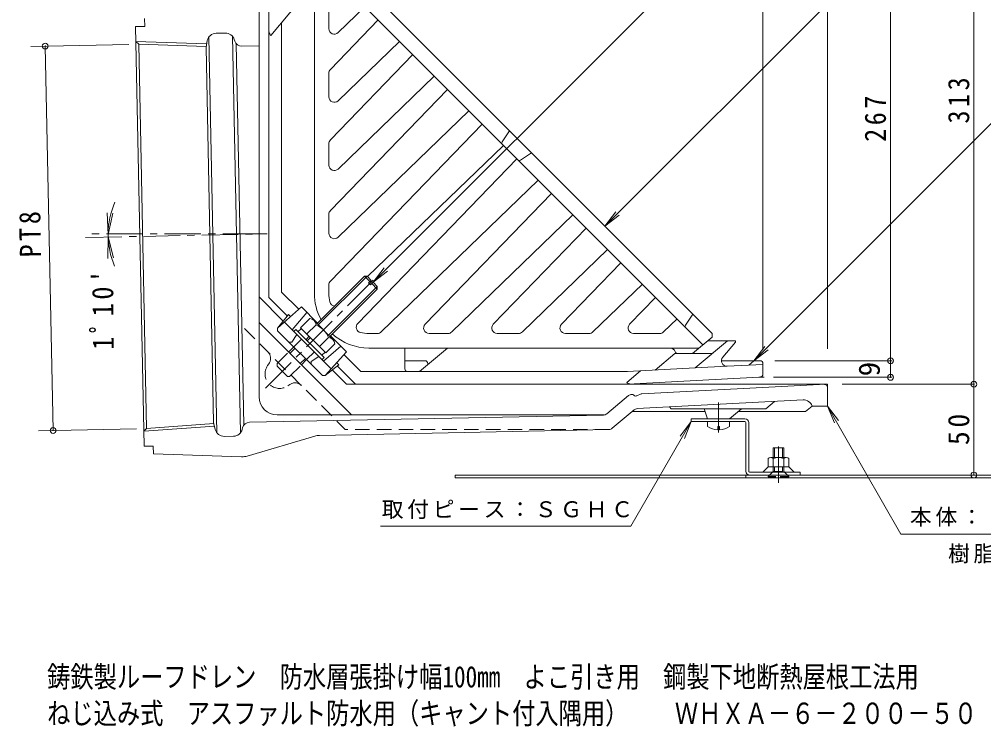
# Model space of a CAD drawing. Units: millimetres at full size, sheet at 1:4. Extents: x -531 to 526, y -549 to 542.
# Drawn here: x -361 to 170, y -549 to -160 of the extents above; entities that cross this region are included whole.
import ezdxf
from ezdxf.enums import TextEntityAlignment as Align

# ---------------------------------------------------------------- set-up
doc = ezdxf.new("R2010")
doc.units = ezdxf.units.MM
doc.header["$LTSCALE"] = 4
doc.header["$PDMODE"] = 32
doc.header["$PDSIZE"] = 3.2
for name, pattern in [('CHAIN1', [8, 5, -1, 1, -1]), ('DASHED1', [1.8, 1.2, -0.6]), ('DASHED2', [3, 2, -1]), ('DOUBLE_CHAIN2', [12.8, 9, -1, 0.6, -0.6, 0.6, -1])]:
    doc.linetypes.add(name, pattern=pattern)
for name, color, linetype, lineweight in [('0-0_通り芯', 4, 'Continuous', 9), ('0-1_躯体', 6, 'Continuous', 9), ('0-2_仕上', 3, 'Continuous', 9), ('0-4_その他', 7, 'Continuous', 9), ('0-5_寸法', 7, 'Continuous', 9), ('0-8', 2, 'Continuous', 9), ('0-A', 2, 'Continuous', 9), ('0-F', 7, 'CHAIN1', 9)]:
    doc.layers.add(name, color=color, linetype=linetype, lineweight=lineweight)
doc.layers.add('F-4_F-4ﾚｲﾔ', color=2, linetype='Continuous')
doc.styles.add('ＭＳ ゴシック', font='')
doc.styles.get('ＭＳ ゴシック').set_extended_font_data('MS Gothic')

msp = doc.modelspace()

# ---------------------------------------------------------------- linework, layer by layer
at = {"layer": '0-0_通り芯'}
for p, q in [((-229.106, -367.902), (-229.106, -154.971)), ((-297.023, -164.124), (-292.024, -164.022)), ((-297.023, -164.124), (-292.319, -395.076)), ((-292.112, -159.69), (-292.024, -164.022)), ((-256.766, -169.883), (-252.33, -387.682)), ((-247.652, -167.619), (-252.753, -167.723)), ((-243.775, -169.34), (-239.327, -387.696)), ((-296.856, -172.307), (-257.892, -173.525)), ((-296.856, -172.307), (-295.325, -173.833)), ((-295.325, -173.833), (-258.17, -174.994)), ((-257.563, -171.792), (-258.286, -175.605)), ((-242.746, -171.232), (-242.511, -172.046)), ((-241.688, -173.559), (-237.415, -383.395)), ((-238.587, -174.936), (-229.106, -174.743)), ((-229.106, -312.869), (-215.743, -326.233)), ((-229.106, -327.012), (-178.216, -377.902)), ((-188.851, -353.124), (-181.023, -360.953)), ((-181.023, -360.953), (82.894, -360.953)), ((-18.353, -366.259), (82.894, -360.953)), ((-37.611, -377.222), (-25.727, -367.25)), ((-21.549, -367.428), (-21.929, -367.448)), ((-20.864, -374.401), (70.415, -369.618)), ((-19.094, -366.444), (-20.809, -367.243)), ((49.894, -374.453), (54.675, -370.441)), ((-22.635, -375.099), (-34.629, -385.163)), ((-23.652, -375.953), (16.44, -375.953)), ((-3.106, -373.469), (-2.106, -374.453)), ((49.894, -374.453), (-2.106, -374.453)), ((15.894, -374.453), (17.894, -379.953)), ((36.449, -374.453), (29.894, -379.953)), ((34.661, -375.953), (71.819, -375.953)), ((75.394, -372.953), (71.819, -375.953)), ((75.394, -372.953), (83.894, -372.953)), ((-39.479, -377.924), (-234.371, -381.893)), ((-39.176, -377.902), (-219.106, -377.902)), ((17.894, -379.953), (29.894, -379.953)), ((-291.018, -385.306), (-253.941, -382.633)), ((-238.377, -385.764), (-238.175, -384.941)), ((-195.764, -389.108), (-36.496, -385.865)), ((-243.131, -389.573), (-248.232, -389.677)), ((-198.394, -389.516), (-235.561, -400.496)), ((-292.319, -395.076), (-287.32, -394.974)), ((-287.32, -394.974), (-287.231, -399.335)), ((-238.717, -400.901), (-287.231, -399.335))]:
    msp.add_line(p, q, dxfattribs=at)
at = {"layer": '0-0_通り芯', "linetype": 'CHAIN1'}
for p, q in [((-324.583, -280.209), (-224.543, -278.171)), ((-225.596, -363.078), (-165.135, -302.618)), ((23.894, -387.552), (23.894, -370.95))]:
    msp.add_line(p, q, dxfattribs=at)
at = {"layer": '0-0_通り芯', "linetype": 'DASHED2'}
for p, q in [((-237.106, -330.325), (-181.589, -385.843)), ((-223.624, -349.651), (-224.356, -350.697)), ((-212.169, -361.106), (-213.214, -361.839)), ((-36.194, -385.843), (-181.589, -385.843))]:
    msp.add_line(p, q, dxfattribs=at)
at = {"layer": '0-0_通り芯'}
for points in [[(-292.486, -386.893), (-291.018, -385.306), (-295.325, -173.832)], [(-253.204, -385.807), (-254.081, -382.026), (-258.286, -175.605)], [(82.894, -360.953), (83.894, -360.953), (83.894, -372.953)], [(-292.486, -386.893), (-292.403, -386.887), (-253.603, -384.089)]]:
    msp.add_lwpolyline(points, dxfattribs=at)
for centre, radius, start, end in [((-252.651, -172.722), 5, 91.16681, 169.27815), ((-247.55, -172.618), 5, 16.09823, 91.16681), ((-238.668, -170.937), 4, 196.09823, 271.16681), ((81.894, -363.008), 2, 0, 93), ((-18.249, -368.256), 2, 93, 115), ((-219.106, -367.902), 10, 180, 270), ((-23.799, -369.548), 3, 90.0334, 130), ((-23.659, -367.538), 1, 33, 98.13945), ((-21.981, -366.449), 1, 213, 273), ((-21.654, -365.43), 2, 273, 295), ((70.677, -374.611), 5, 19.36725, 93), ((-20.707, -377.397), 3, 93, 130), ((-234.29, -385.892), 4, 91.16681, 166.23539), ((-39.54, -374.924), 3, 271.16681, 310), ((-248.334, -384.678), 5, 193.05547, 271.16681), ((-243.233, -384.574), 5, 271.16681, 346.23539), ((-36.558, -382.865), 3, 271.16681, 310), ((-195.56, -399.106), 10, 91.16681, 106.45843), ((-238.394, -390.906), 10, 268.15142, 286.45843)]:
    msp.add_arc(centre, radius, start, end, dxfattribs=at)
at = {"layer": '0-0_通り芯', "linetype": 'DASHED2'}
for centre, radius, start, end in [((-227.72, -346.783), 5, 324.9998, 45), ((-217.803, -355.285), 8, 145.00031, 304.99994), ((-209.301, -365.202), 5, 45, 124.99977)]:
    msp.add_arc(centre, radius, start, end, dxfattribs=at)
at = {"layer": '0-1_躯体'}
for p, q in [((-223.644, -83.306), (-223.644, -313.223)), ((-216.643, -310.324), (-216.643, -161.769)), ((-222.942, -168.564), (-222.643, -168.919)), ((-223.644, -313.223), (-213.457, -323.41)), ((-216.643, -310.324), (-207.248, -319.719)), ((-205.753, -318.386), (-218.847, -330.066)), ((-205.753, -318.386), (-196.864, -327.275)), ((-212.824, -322.629), (-218.845, -330.064)), ((-212.824, -322.629), (-211.733, -323.72)), ((-202.696, -321.442), (-210.841, -331.001)), ((-215.084, -326.758), (-189.377, -352.465)), ((-218.847, -330.066), (-218.847, -331.48)), ((-218.847, -331.48), (-194.099, -356.229)), ((-189.793, -334.346), (-181.004, -343.135)), ((28.857, -337.048), (11.045, -351.994)), ((17.942, -337.048), (32.784, -337.048)), ((26.223, -346.146), (33.172, -337.864)), ((-184.061, -340.078), (-193.62, -348.223)), ((-181.004, -343.135), (-192.684, -356.229)), ((-182.338, -344.629), (-173.014, -353.953)), ((-148.822, -352.453), (-148.822, -341.022)), ((-125.412, -341.022), (-140.822, -353.953)), ((-0.142, -344.048), (-10.988, -353.149)), ((20.514, -344.048), (-0.142, -344.048)), ((-185.247, -350.205), (-192.682, -356.227)), ((-185.247, -350.205), (-186.338, -349.114)), ((-137.713, -348.022), (-148.822, -348.022)), ((-136.213, -350.085), (-136.213, -349.522)), ((46.856, -348.048), (25.521, -348.048)), ((48.356, -350.039), (28.678, -351.07)), ((43.356, -348.048), (40.492, -350.452)), ((48.356, -349.541), (48.356, -356.047)), ((-186.028, -350.838), (-175.914, -360.953)), ((-173.014, -353.953), (-26.328, -353.953)), ((-26.644, -359.978), (-19.006, -353.569)), ((11.045, -351.994), (-26.328, -353.953)), ((28.678, -351.07), (11.045, -351.994)), ((-192.684, -356.229), (-194.099, -356.229)), ((-175.914, -360.953), (-26.145, -360.953)), ((-26.426, -360.16), (-26.644, -359.978)), ((46.103, -357.166), (-26.145, -360.953)), ((47.852, -356.47), (48.356, -356.047))]:
    msp.add_line(p, q, dxfattribs=at)
at = {"layer": '0-1_躯体', "linetype": 'DOUBLE_CHAIN2'}
msp.add_line((46.081, -357.168), (48.953, -357.017), dxfattribs=at)
at = {"layer": '0-1_躯体'}
msp.add_lwpolyline([(-201.644, -127.365), (-201.644, -143.892), (-222.643, -168.919)], dxfattribs=at)
at = {"layer": '0-1_躯体', "linetype": 'DASHED2'}
for points in [[(-208.241, -333.601), (-211.069, -337.844), (-212.483, -337.844)], [(-196.22, -345.622), (-200.462, -348.451), (-200.463, -349.865)]]:
    msp.add_lwpolyline(points, dxfattribs=at)
at = {"layer": '0-1_躯体'}
for centre, radius, start, end in [((-220.643, -166.636), 3, 180, 220.00003), ((32.784, -337.548), 0.5, 319.99725, 90), ((19.786, -342.048), 2, 270, 309.99994), ((-137.713, -349.522), 1.5, 0, 90), ((28.521, -348.074), 3, 139.99994, 273), ((46.856, -349.548), 1.5, 0, 90), ((-147.322, -352.453), 1.5, 180, 270), ((-24.497, -357.862), 3, 229.99997, 273.00018), ((45.924, -354.172), 3, 272.99916, 310.00003)]:
    msp.add_arc(centre, radius, start, end, dxfattribs=at)
at = {"layer": '0-2_仕上'}
for p, q in [((-190.644, -122.022), (20.356, -333.022)), ((15.292, -339.272), (-196.893, -127.087)), ((-198.644, -129.173), (-198.644, -311.022)), ((-190.644, -150.868), (-190.644, -165.27)), ((-170.802, -153.177), (-185.56, -167.428)), ((-163.534, -160.446), (-189.802, -187.646)), ((-151.71, -172.269), (-185.56, -204.957)), ((-144.442, -179.538), (-189.802, -226.509)), ((-190.644, -189.73), (-190.644, -202.799)), ((-132.618, -191.361), (-185.56, -242.486)), ((-125.35, -198.63), (-189.802, -265.371)), ((-113.526, -210.453), (-185.56, -280.015)), ((-106.258, -217.721), (-189.802, -304.233)), ((-95.282, -227.544), (-91.154, -221.512)), ((-190.644, -228.593), (-190.644, -240.328)), ((-94.435, -229.545), (-169.418, -301.713)), ((-85.166, -237.66), (-79.133, -233.533)), ((-174.762, -327.521), (-87.166, -236.813)), ((-161.855, -332.18), (-75.343, -248.637)), ((-137.636, -327.938), (-68.074, -255.905)), ((-190.644, -267.455), (-190.644, -277.857)), ((-122.992, -332.18), (-56.251, -267.729)), ((-48.982, -274.997), (-100.107, -327.938)), ((-37.159, -286.821), (-84.13, -332.18)), ((-29.89, -294.089), (-62.578, -327.938)), ((-190.644, -306.317), (-190.644, -311.022)), ((-18.067, -305.913), (-45.268, -332.18)), ((-10.798, -313.181), (-25.05, -327.938)), ((5.622, -328.448), (9.75, -322.416)), ((1.025, -325.005), (-6.406, -332.18)), ((-163.939, -333.022), (-168.644, -333.022)), ((-125.076, -333.022), (-135.478, -333.022)), ((-86.214, -333.022), (-97.949, -333.022)), ((-47.352, -333.022), (-60.42, -333.022)), ((-8.49, -333.022), (-22.891, -333.022)), ((20.356, -335.022), (20.356, -333.022)), ((13.206, -341.022), (-168.644, -341.022))]:
    msp.add_line(p, q, dxfattribs=at)
msp.add_lwpolyline([(20.356, -335.022), (9.631, -344.022), (1.437, -344.022)], dxfattribs=at)
for centre, radius, start, end in [((-187.644, -165.27), 3, 180, 314.00029), ((-187.644, -189.73), 3, 135.99971, 180), ((-187.644, -202.799), 3, 180, 314.00029), ((-187.644, -228.593), 3, 135.99971, 180), ((-94.456, -228.109), 1, 145.62021, 225), ((-85.73, -236.835), 1, 225, 304.38058), ((-187.644, -240.328), 3, 180, 314.00029), ((-187.644, -267.455), 3, 135.99971, 180), ((-187.644, -277.857), 3, 180, 314.00029), ((-187.644, -306.317), 3, 135.99971, 180), ((-168.644, -311.022), 30, 180, 208.61565), ((-168.644, -311.022), 22, 180, 192.02945), ((-187.226, -314.982), 3, 192.02972, 263.74804), ((-172.604, -329.605), 3, 135.99997, 257.97021), ((-135.478, -330.022), 3, 135.99971, 270), ((-97.949, -330.022), 3, 135.99971, 270), ((-60.42, -330.022), 3, 135.99971, 270), ((-22.891, -330.022), 3, 135.99971, 270), ((6.448, -329.013), 1, 145.61942, 224.99799), ((-168.644, -311.022), 30, 227.93809, 270), ((-168.644, -311.022), 22, 257.97021, 270), ((-163.939, -330.022), 3, 270, 314.00029), ((-125.076, -330.022), 3, 270, 314.00029), ((-86.214, -330.022), 3, 270, 314.00029), ((-47.352, -330.022), 3, 270, 314.00029), ((-8.49, -330.022), 3, 270, 314.00029), ((-2.806, -344.022), 3, 19.47055, 90), ((1.437, -342.522), 1.5, 199.47055, 270), ((9.085, -342.522), 1.5, 270, 310.00003)]:
    msp.add_arc(centre, radius, start, end, dxfattribs=at)
at = {"layer": '0-4_その他'}
for p, q in [((83.894, 159.629), (83.894, -341.548)), ((48.356, 133.477), (48.356, -342.039)), ((164.481, -360.953), (164.481, -47.953)), ((118.595, -348.048), (118.595, -81.022)), ((-354.8, -174.966), (-300.825, -173.867)), ((-346.802, -174.804), (-342.492, -386.432)), ((-312.136, -278.542), (-312.66, -266.553)), ((-312.136, -278.542), (-309.539, -266.826)), ((-312.119, -279.798), (-312.398, -291.795)), ((-312.119, -279.798), (-309.284, -291.458)), ((119.416, -348.048), (54.856, -348.048)), ((118.595, -357.168), (118.595, -348.048)), ((119.416, -357.168), (54.081, -357.168)), ((164.757, -360.953), (91.894, -360.953)), ((164.481, -410.952), (164.481, -360.953)), ((-350.49, -386.595), (-296.515, -385.495))]:
    msp.add_line(p, q, dxfattribs=at)
msp.add_arc((-267.053, -278.535), 45.084, 156.63402, 202.7846, dxfattribs=at)
for p in [(-346.802, -174.804), (118.595, -348.048), (118.595, -357.168), (164.481, -360.953), (-342.492, -386.432), (164.481, -410.952)]:
    msp.add_point(p, dxfattribs=at)
at = {"layer": '0-5_寸法'}
for p, q in [((-166.294, -304.837), (255.357, 116.814)), ((-38.701, -273.964), (255.357, 20.094)), ((43.356, -348.048), (255.357, -136.047)), ((-38.701, -273.964), (-32.614, -266.031)), ((-38.701, -273.964), (-30.768, -267.877)), ((-166.294, -304.837), (-160.207, -296.904)), ((-166.294, -304.837), (-158.361, -298.75)), ((43.356, -348.048), (49.444, -340.115)), ((43.356, -348.048), (51.29, -341.961)), ((83.894, -372.953), (89.982, -380.886)), ((83.894, -372.953), (87.721, -382.192)), ((83.894, -372.953), (124.239, -443.421)), ((8.894, -381.553), (-24.377, -439.179)), ((8.894, -381.553), (2.806, -389.486)), ((8.894, -381.553), (5.067, -390.792)), ((-162.218, -439.179), (-24.377, -439.179)), ((124.239, -443.421), (244.259, -443.421))]:
    msp.add_line(p, q, dxfattribs=at)
at = {"layer": '0-8'}
for p, q in [((38.394, -379.953), (8.894, -379.953)), ((8.894, -381.553), (8.894, -379.953)), ((38.394, -381.553), (8.894, -381.553)), ((38.894, -382.053), (38.894, -408.853)), ((40.494, -408.853), (40.494, -382.053)), ((51.231, -406.353), (48.231, -409.353)), ((51.581, -406.353), (62.206, -406.353)), ((62.557, -406.353), (65.557, -409.353)), ((-121.106, -410.952), (238.894, -410.952)), ((-121.106, -410.952), (-121.106, -412.553)), ((238.894, -412.552), (-121.106, -412.552)), ((38.894, -410.953), (38.894, -412.553)), ((40.994, -409.352), (65.557, -409.352)), ((63.394, -412.553), (214.894, -412.553)), ((65.557, -409.352), (68.894, -409.352)), ((68.894, -409.352), (68.894, -410.952))]:
    msp.add_line(p, q, dxfattribs=at)
at = {"layer": '0-8', "linetype": 'CHAIN1'}
msp.add_line((56.894, -395.224), (56.894, -415.352), dxfattribs=at)
at = {"layer": '0-8'}
for centre, radius, start, end in [((38.394, -382.053), 2.1, 0, 90), ((38.394, -382.053), 0.5, 0, 90), ((40.994, -408.853), 2.1, 180, 270), ((40.994, -408.853), 0.5, 180, 270)]:
    msp.add_arc(centre, radius, start, end, dxfattribs=at)
at = {"layer": '0-A'}
for p, q in [((-196.452, -328.278), (-169.653, -301.479)), ((-168.062, -304.484), (-171.067, -301.479)), ((-167.355, -303.777), (-169.653, -301.479)), ((-190.795, -333.935), (-163.996, -307.136)), ((-168.769, -305.191), (-167.355, -303.777)), ((-167.708, -306.252), (-168.769, -305.191)), ((-167.708, -306.252), (-166.294, -304.837)), ((-163.996, -308.55), (-167.001, -305.545)), ((-163.996, -307.136), (-166.294, -304.837)), ((-163.996, -307.136), (-163.996, -308.55)), ((-190.088, -334.642), (-163.996, -308.55)), ((-201.187, -324.809), (-206.21, -329.833)), ((-197.716, -328.279), (-202.74, -333.304)), ((-198.819, -325.912), (-188.429, -336.301)), ((-209.958, -331.884), (-208.827, -330.753)), ((-193.27, -346.309), (-208.827, -330.753)), ((-207.554, -332.025), (-205.786, -330.258)), ((-192.351, -343.693), (-206.21, -329.833)), ((-203.223, -336.357), (-201.455, -334.589)), ((-202.516, -337.064), (-200.748, -335.296)), ((-190.797, -335.198), (-195.821, -340.222)), ((-187.327, -338.669), (-192.351, -343.693)), ((-212.853, -343.264), (-209.958, -340.369)), ((-212.146, -343.972), (-209.251, -341.076)), ((-194.543, -345.036), (-192.775, -343.268)), ((-206.489, -349.628), (-203.594, -346.733)), ((-205.782, -350.336), (-202.887, -347.44)), ((-194.402, -347.44), (-193.27, -346.309)), ((17.894, -384.153), (17.894, -381.553)), ((29.894, -384.153), (29.894, -381.553)), ((23.415, -384.153), (24.373, -384.153)), ((23.415, -386.142), (23.415, -384.153)), ((24.373, -386.142), (24.373, -384.153)), ((59.894, -396.034), (53.894, -396.034)), ((53.894, -401.352), (53.894, -396.034)), ((54.764, -401.352), (54.764, -396.034)), ((59.024, -401.352), (59.024, -396.034)), ((59.894, -401.352), (59.894, -396.034)), ((51.144, -401.843), (51.144, -406.353)), ((52.587, -401.352), (61.201, -401.352)), ((54.031, -401.843), (54.031, -406.353)), ((59.757, -401.843), (59.757, -406.353)), ((62.644, -401.843), (62.644, -406.353)), ((51.144, -406.353), (51.581, -406.353)), ((62.644, -406.353), (62.206, -406.353))]:
    msp.add_line(p, q, dxfattribs=at)
at = {"layer": '0-A', "linetype": 'DASHED2'}
for p, q in [((-209.958, -340.369), (-205.716, -336.127)), ((-219.124, -349.535), (-212.854, -343.264)), ((-202.887, -347.44), (-198.644, -343.198)), ((-212.053, -356.607), (-205.782, -350.336))]:
    msp.add_line(p, q, dxfattribs=at)
at = {"layer": '0-A', "linetype": 'DASHED1'}
for p, q in [((53.894, -406.353), (53.894, -409.084)), ((54.764, -409.084), (54.764, -406.353)), ((59.024, -409.084), (59.024, -406.353)), ((59.894, -406.353), (59.894, -409.084)), ((53.894, -409.084), (51.244, -411.734)), ((51.244, -412.034), (51.244, -411.734)), ((62.544, -412.034), (51.244, -412.034)), ((53.894, -409.084), (59.894, -409.084)), ((59.894, -409.084), (62.544, -411.734))]:
    msp.add_line(p, q, dxfattribs=at)
at = {"layer": '0-A'}
msp.add_lwpolyline([(-197.16, -327.571), (-171.067, -301.479), (-169.653, -301.479)], dxfattribs=at)
at = {"layer": '0-A', "linetype": 'DASHED2'}
msp.add_lwpolyline([(-219.151, -349.562), (-219.151, -350.976), (-213.494, -356.633), (-212.08, -356.633)], dxfattribs=at)
at = {"layer": '0-A', "linetype": 'DASHED1'}
msp.add_lwpolyline([(62.544, -412.034), (62.544, -411.734), (51.244, -411.734)], dxfattribs=at)
at = {"layer": '0-A'}
for centre, radius, start, end in [((-201.514, -328.607), 3.811, 4.92564, 85.07436), ((-203.397, -340.879), 13.822, 24.26926, 65.73074), ((-191.125, -338.996), 3.811, 4.92564, 85.07436), ((23.894, -376.153), 10, 233.13013, 267.25438), ((23.894, -376.153), 10, 272.74562, 306.86987), ((52.587, -403.72), 2.368, 52.44278, 127.55722), ((56.894, -409.95), 8.598, 70.548, 109.452), ((61.201, -403.72), 2.368, 52.44278, 127.55722)]:
    msp.add_arc(centre, radius, start, end, dxfattribs=at)
at = {"layer": '0-F'}
msp.add_line((-229.106, -278.264), (-324.623, -278.264), dxfattribs=at)

# ---------------------------------------------------------------- texts
at = {"layer": '0-4_その他', "color": 2, "style": 'ＭＳ ゴシック'}
msp.add_text('9', height=11.73, rotation=90, dxfattribs=at).set_placement((116.195, -356.608), align=Align.BOTTOM_LEFT)
at = {"layer": '0-4_その他', "color": 2, "char_height": 11.73, "attachment_point": 7, "style": 'ＭＳ ゴシック'}
for s, insert, rotation in [('\\T1.27;\\W0.9;313', (162.081, -217.453), 90), ('\\T1.27;\\W0.9;267', (116.195, -227.535), 90), ('\\T1.27;\\W0.9;PT8', (-348.835, -290.999), 91.167), ("\\T1.28;\\W0.9;1ﾟ10'", (-308.858, -341.938), 90.583), ('\\T1.27;\\W0.95;50', (162.081, -394.453), 90)]:
    msp.add_mtext(s, dxfattribs=dict(at, insert=insert, rotation=rotation))
at = {"layer": '0-5_寸法', "char_height": 8.798, "attachment_point": 7, "style": 'ＭＳ ゴシック'}
for s, insert in [('\\T1.17;取付ピース：ＳＧＨＣ', (-161.561, -435.184)), ('\\T1.17;本体：ＦＣ１５０', (129.249, -439.352)), ('\\T1.17;樹脂系塗装', (150.249, -459.599))]:
    msp.add_mtext(s, dxfattribs=dict(at, insert=insert))
at = {"layer": 'F-4_F-4ﾚｲﾔ', "style": 'ＭＳ ゴシック', "width": 0.8}
for s, p in [('鋳鉄製ルーフドレン\u3000防水層張掛け幅100mm\u3000よこ引き用\u3000鋼製下地断熱屋根工法用', (-345.753, -531.38)), ('ねじ込み式\u3000アスファルト防水用（キャント付入隅用）\u3000\u3000ＷＨＸＡ－６－２００－５０', (-345.735, -551.483))]:
    msp.add_text(s, height=11.73, dxfattribs=at).set_placement(p, align=Align.BOTTOM_LEFT)

doc.saveas('drawing.dxf')
